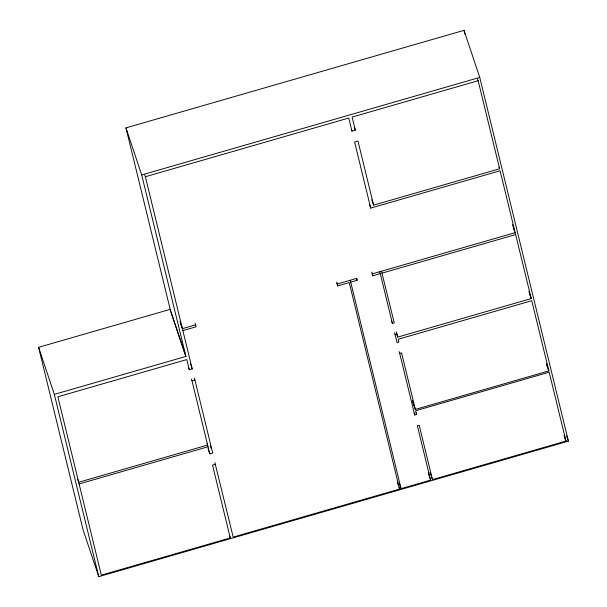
<?xml version="1.0" encoding="UTF-8"?>
<svg xmlns="http://www.w3.org/2000/svg" width="607" height="607" viewBox="0 0 607 607"><rect width="100%" height="100%" fill="white"/><g stroke="black" fill="none" stroke-linecap="round" stroke-linejoin="round"><path stroke-width="0.91" d="M170.688 311.399L125.96 127.887L464.006 30.35L479.758 77.415L568.402 441.145L98.766 576.65L83.015 529.585L38.598 347.318L170.188 309.35L185.939 356.415L54.342 394.383L38.598 347.318M125.96 127.887L141.712 174.953L479.758 77.415M144.77 174.945L145.369 176.736L348.759 118.046L351.946 131.127L355.323 130.156L352.128 117.075L478.141 80.716L499.607 168.784L373.593 205.143L371.803 199.786M369.511 204.536L370.702 208.102L500.092 170.772L515.168 232.648L372.417 273.84L371.818 272.05M182.866 330.595L196.122 326.771L195.651 324.844L182.396 328.668L181.501 325.989M336.71 282.217L337.295 283.97L356.704 278.378L357.166 280.297L350.732 282.156L350.133 280.373M336.885 283.272L337.765 285.897L349.253 282.589L399.581 489.083L233.194 537.089L214.855 462.504M371.985 273.082L372.888 275.768L380.27 273.636L392.403 323.417L394.254 322.878L381.522 271.321M382.122 273.104L515.639 234.575L531.239 298.583L397.722 337.105L396.819 334.427M188.694 367.971L189.293 369.762L192.207 368.919L145.369 176.736M191.41 379.109L191.994 380.847L194.908 380.005L212.7 453.012L209.787 453.854L207.989 448.49M394.489 332.59L395.043 334.267L396.895 333.729L397.722 337.105M399.11 351.597L399.702 353.373L401.553 352.834L415.34 409.414L548.865 370.892L531.755 300.708L398.238 339.23L398.913 342.014L397.061 342.545L395.043 334.267M77.795 479.568L78.69 482.246L207.64 445.037L191.994 380.847M78.508 482.17L79.107 483.954L208.049 446.744L209.787 453.854M215.455 464.294L212.533 465.137L230.273 537.931L101.331 575.14L79.107 483.954M414.133 413.23L414.733 415.021L416.577 414.49L415.658 410.727L549.183 372.205L565.967 441.077L432.45 479.598L431.554 476.92M399.269 483.301L401.06 488.658L430.598 480.129L417.358 425.803L419.209 425.272L432.45 479.598M477.542 78.933L478.141 80.716M499.007 167.001L499.607 168.784M512.483 224.62L514.273 229.977M513.249 227.443L514.152 230.114M514.744 231.904L515.639 234.575M528.849 291.443L530.048 295.017M530.647 296.8L531.239 298.583M529.668 294.463L530.859 298.029M546.475 363.752L547.666 367.326M548.265 369.109L548.865 370.892M546.497 364.17L548.288 369.526M566.627 435.818L568.402 441.145M354.42 127.47L355.323 130.156M351.347 129.337L351.946 131.127M379.671 271.853L380.27 273.636M396.295 331.946L396.895 333.729M391.507 320.731L392.403 323.417M412.35 400.468L413.246 403.154M413.845 404.945L415.34 409.414M412.965 402.676L413.868 405.362M415.977 412.699L416.577 414.49M430.059 472.458L430.955 475.137M428.208 472.997L430.598 480.129M356.575 278.514L357.166 280.297M397.19 481.943L398.389 485.517M398.981 487.3L399.581 489.083M195.067 323.091L195.651 324.844M180.006 321.528L180.901 324.206M180.476 323.455L181.675 327.021M190.408 363.555L192.207 368.919M194.308 378.222L194.908 380.005M170.984 312.286L185.317 355.11M210.31 445.857L211.206 448.543M207.04 443.254L207.64 445.037M207.457 444.961L208.049 446.744M229.681 536.148L230.273 537.931M464.006 30.35L464.909 34.03M373.593 205.143L357.978 141.059L354.602 142.03L370.702 208.102M399.702 353.373L414.733 415.021M372.417 273.84L372.888 275.768M350.732 282.156L401.06 488.658M337.295 283.97L337.765 285.897M141.712 174.953L185.939 356.415M189.293 369.762L186.804 359.572L57.855 396.781L78.69 482.246M54.342 394.383L98.766 576.65M565.967 441.077L564.161 435.727L565.967 441.077"/></g></svg>
